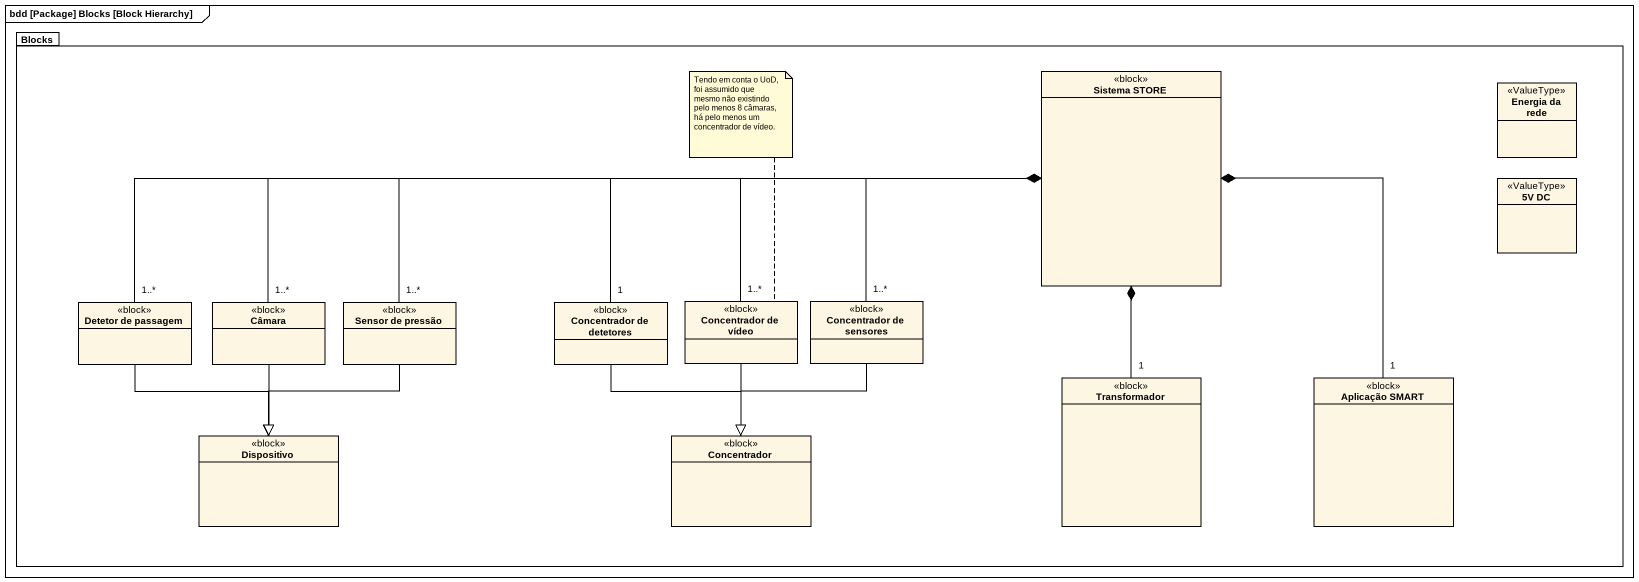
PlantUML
@startuml
mainframe bdd [Package] Blocks [Block Hierarchy]
hide circle
hide empty members
package Blocks {
  class "Sistema STORE" as Sistema_STORE <<block>>
  class "Energia da rede" as Energia_da_rede <<ValueType>>
  class "5V DC" as c5V_DC <<ValueType>>
  class "Detetor de passagem" as Detetor_de_passagem <<block>>
  class Câmara <<block>>
  class "Sensor de pressão" as Sensor_de_pressão <<block>>
  class "Concentrador de detetores" as Concentrador_de_detetores <<block>>
  class "Concentrador de vídeo" as Concentrador_de_vídeo <<block>>
  class "Concentrador de sensores" as Concentrador_de_sensores <<block>>
  class Transformador <<block>>
  class "Aplicação SMART" as Aplicação_SMART <<block>>
  class Dispositivo <<block>>
  class Concentrador <<block>>
}
Detetor_de_passagem "1..*" -right-* Sistema_STORE
Detetor_de_passagem --|> Dispositivo
Câmara "1..*" -right-* Sistema_STORE
Câmara --|> Dispositivo
Sensor_de_pressão "1..*" -right-* Sistema_STORE
Sensor_de_pressão --|> Dispositivo
Concentrador_de_detetores "1" -right-* Sistema_STORE
Concentrador_de_detetores --|> Concentrador
Concentrador_de_vídeo "1..*" -right-* Sistema_STORE
Concentrador_de_vídeo --|> Concentrador
Concentrador_de_sensores "1..*" -right-* Sistema_STORE
Concentrador_de_sensores --|> Concentrador
Transformador "1" -up-* Sistema_STORE
Aplicação_SMART "1" -up-* Sistema_STORE
note top of Concentrador_de_vídeo : Tendo em conta o UoD, foi assumido que mesmo não existindo pelo menos 8 câmaras, há pelo menos um concentrador de vídeo.
@enduml
